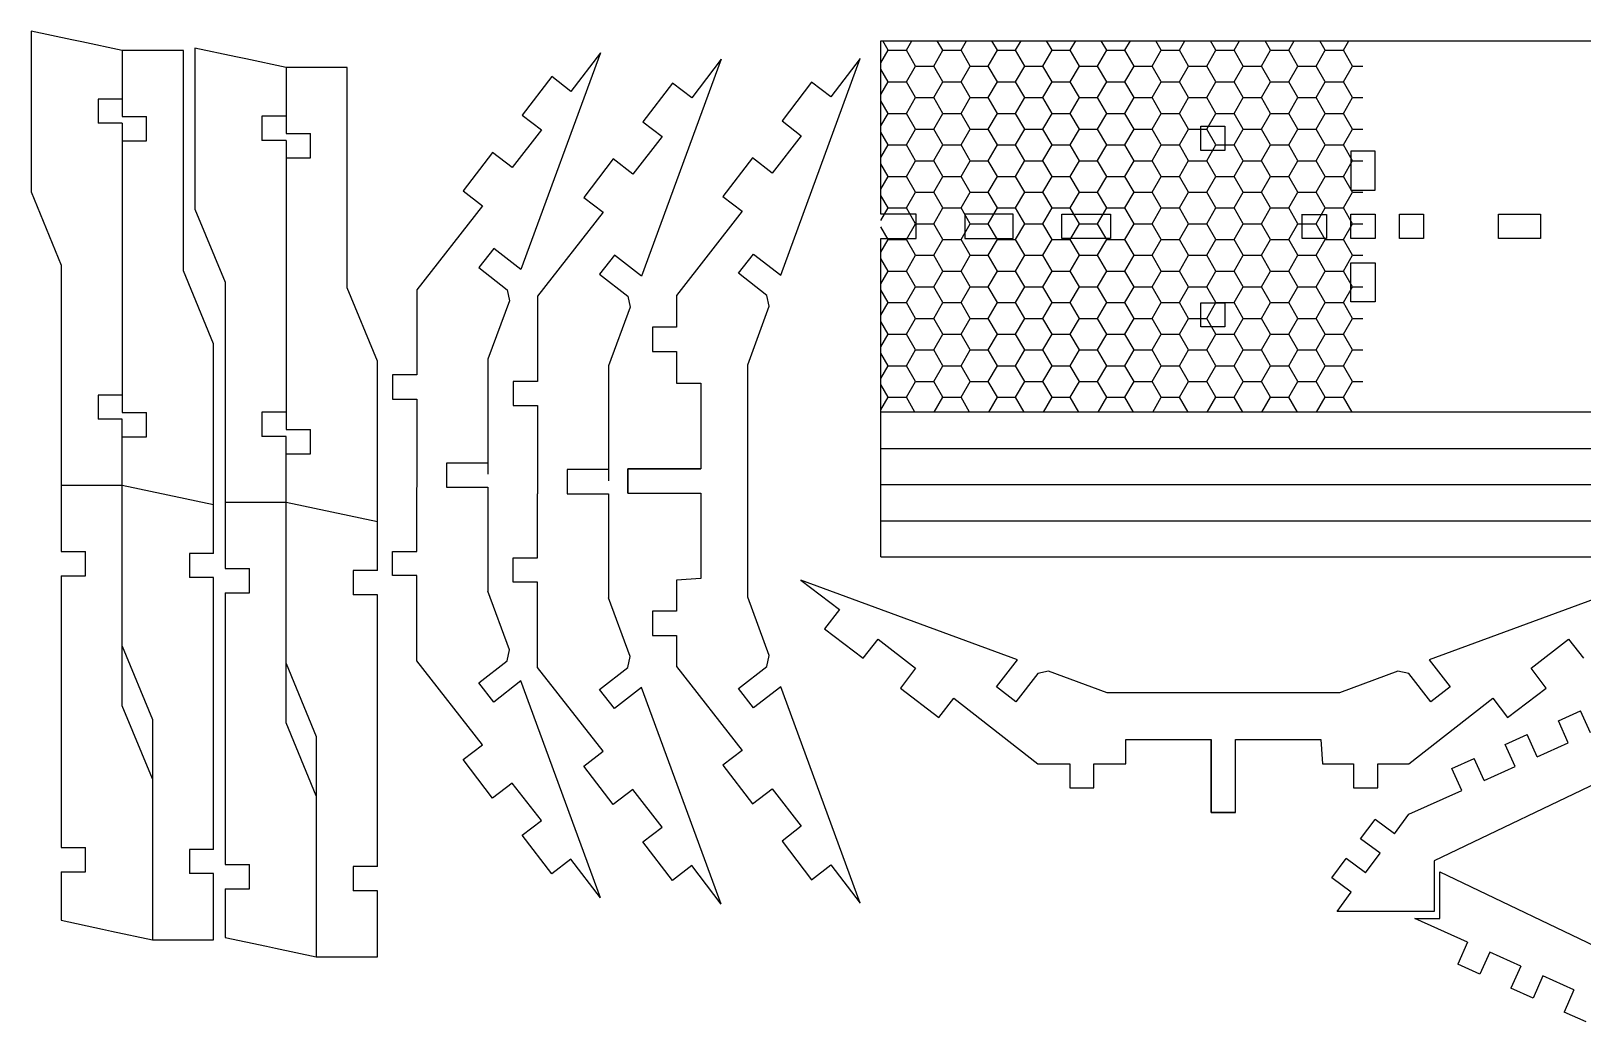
# Model space of a CAD drawing. Extents: x 1284 to 1877, y 636 to 986.
# Drawn here: x 1287.2 to 1490.1, y 641.9 to 771.4 of the extents above; entities that cross this region are included whole.
import ezdxf

# ---------------------------------------------------------------- set-up
doc = ezdxf.new("R2010")
doc.units = 0
doc.layers.get('0').update_dxf_attribs({"linetype": 'CONTINUOUS'})
doc.layers.add('PATTERN', color=4, linetype='CONTINUOUS')

msp = doc.modelspace()

# ---------------------------------------------------------------- hatches: boundary and pattern name
at = {"layer": 'PATTERN'}
h = msp.add_hatch(dxfattribs=at)
h.set_pattern_fill('HONEY', color=256, scale=0.75, style=0)
h.set_pattern_definition([(0, (-550.9619, -138.4798), (3.571875, 2.0622225), [2.38125, -4.7625]), (120, (-550.9619, -138.4798), (-3.5718746, 2.0622232), [2.38125, -4.7625]), (60, (-550.9619, -138.4798), (4e-07, 4.1244457), [-4.7625, 2.38125])])
edge = h.paths.add_edge_path()
edge.add_line((1398.33, 770.14), (1461.36, 770.14))
edge.add_line((1398.33, 721.58), (1398.33, 770.14))
edge.add_line((1461.36, 721.58), (1398.33, 721.58))
edge.add_line((1461.36, 770.14), (1461.36, 721.58))

# ---------------------------------------------------------------- linework, layer by layer
for p, q in [((1398.33, 747.45), (1398.33, 770.14)), ((1398.33, 770.14), (1499.9, 770.14)), ((1361.67, 768.57), (1351.25, 740.22)), ((1361.67, 768.57), (1357.81, 763.53)), ((1377.46, 767.72), (1367.04, 739.37)), ((1377.46, 767.72), (1373.6, 762.67)), ((1385.23, 739.5), (1395.63, 767.83)), ((1395.63, 767.83), (1391.8, 762.8)), ((1355.29, 765.45), (1351.44, 760.41)), ((1357.81, 763.53), (1355.29, 765.45)), ((1371.08, 764.6), (1367.22, 759.55)), ((1373.6, 762.67), (1371.08, 764.6)), ((1389.27, 764.73), (1385.42, 759.68)), ((1391.8, 762.8), (1389.27, 764.73)), ((1351.44, 760.41), (1353.96, 758.48)), ((1367.22, 759.55), (1369.75, 757.63)), ((1385.42, 759.68), (1387.92, 757.73)), ((1440.16, 758.98), (1443.29, 758.98)), ((1440.16, 755.81), (1440.16, 758.98)), ((1443.29, 758.98), (1443.29, 755.81)), ((1353.96, 758.48), (1350.12, 753.57)), ((1369.75, 757.63), (1365.91, 752.72)), ((1387.92, 757.73), (1384.11, 752.85)), ((1347.55, 755.54), (1343.69, 750.5)), ((1350.12, 753.57), (1347.55, 755.54)), ((1443.29, 755.81), (1440.16, 755.81)), ((1459.78, 755.7), (1459.78, 750.62)), ((1462.95, 755.7), (1459.78, 755.7)), ((1462.95, 750.62), (1462.95, 755.7)), ((1363.33, 754.69), (1359.48, 749.64)), ((1365.91, 752.72), (1363.33, 754.69)), ((1381.53, 754.82), (1377.67, 749.78)), ((1384.11, 752.85), (1381.53, 754.82)), ((1343.69, 750.5), (1346.22, 748.57)), ((1359.48, 749.64), (1362, 747.72)), ((1377.67, 749.78), (1380.2, 747.85)), ((1459.78, 750.62), (1462.95, 750.62)), ((1346.22, 748.57), (1337.64, 737.6)), ((1362, 747.72), (1353.43, 736.74)), ((1380.2, 747.85), (1371.6, 736.85)), ((1402.95, 747.45), (1398.33, 747.45)), ((1402.95, 744.27), (1402.95, 747.45)), ((1409.3, 747.45), (1409.3, 744.27)), ((1415.65, 747.45), (1409.3, 747.45)), ((1415.65, 744.27), (1415.65, 747.45)), ((1422, 747.45), (1428.35, 747.45)), ((1422, 744.27), (1422, 747.45)), ((1428.35, 747.45), (1428.35, 744.27)), ((1453.43, 744.27), (1453.43, 747.45)), ((1453.43, 747.44), (1456.6, 747.44)), ((1456.6, 747.44), (1456.6, 744.27)), ((1459.78, 744.27), (1459.78, 747.45)), ((1459.78, 747.45), (1462.95, 747.45)), ((1462.95, 747.45), (1462.95, 744.27)), ((1466.13, 747.45), (1469.3, 747.45)), ((1466.13, 744.27), (1466.13, 747.45)), ((1469.3, 747.45), (1469.3, 744.27)), ((1479.09, 747.45), (1484.59, 747.45)), ((1479.09, 744.27), (1479.09, 747.45)), ((1484.59, 747.45), (1484.59, 744.27)), ((1347.71, 742.98), (1345.76, 740.48)), ((1351.25, 740.22), (1347.71, 742.98)), ((1398.33, 721.58), (1398.33, 744.27)), ((1398.33, 744.27), (1402.95, 744.27)), ((1409.3, 744.27), (1415.65, 744.27)), ((1428.35, 744.27), (1422, 744.27)), ((1456.6, 744.27), (1453.43, 744.27)), ((1462.95, 744.27), (1459.78, 744.27)), ((1469.3, 744.27), (1466.13, 744.27)), ((1484.59, 744.27), (1479.09, 744.27)), ((1363.5, 742.13), (1361.55, 739.63)), ((1367.04, 739.37), (1363.5, 742.13)), ((1379.72, 739.74), (1381.68, 742.24)), ((1381.68, 742.24), (1385.23, 739.5)), ((1459.78, 741.1), (1462.95, 741.1)), ((1459.78, 736.02), (1459.78, 741.1)), ((1462.95, 741.1), (1462.95, 736.02)), ((1345.76, 740.48), (1349.45, 737.6)), ((1361.55, 739.63), (1365.24, 736.74)), ((1383.41, 736.85), (1379.72, 739.74)), ((1337.64, 737.6), (1337.64, 726.47)), ((1349.45, 737.6), (1349.75, 736.16)), ((1353.43, 736.74), (1353.43, 725.61)), ((1365.24, 736.74), (1365.54, 735.3)), ((1371.6, 736.85), (1371.6, 732.69)), ((1383.74, 735.44), (1383.41, 736.85)), ((1349.75, 736.16), (1346.94, 728.5)), ((1365.54, 735.3), (1362.73, 727.65)), ((1380.92, 727.78), (1383.74, 735.44)), ((1440.16, 735.9), (1443.29, 735.9)), ((1440.16, 732.73), (1440.16, 735.9)), ((1443.29, 735.9), (1443.29, 732.73)), ((1462.95, 736.02), (1459.78, 736.02)), ((1371.6, 732.69), (1368.47, 732.69)), ((1368.47, 732.69), (1368.47, 729.52)), ((1443.29, 732.73), (1440.16, 732.73)), ((1368.47, 729.52), (1371.6, 729.52)), ((1371.6, 729.52), (1371.6, 725.36)), ((1346.94, 728.5), (1346.94, 713.46)), ((1362.73, 727.65), (1362.73, 712.61)), ((1380.92, 697.41), (1380.92, 727.78)), ((1337.64, 726.47), (1334.46, 726.47)), ((1334.46, 726.47), (1334.46, 723.29)), ((1353.43, 725.61), (1350.25, 725.61)), ((1350.25, 725.61), (1350.25, 722.44)), ((1371.6, 725.36), (1374.78, 725.36)), ((1374.78, 725.36), (1374.78, 714.18)), ((1334.46, 723.29), (1337.64, 723.29)), ((1337.64, 723.29), (1337.64, 714.93)), ((1350.25, 722.44), (1353.43, 722.44)), ((1353.43, 722.44), (1353.43, 714.08)), ((1398.33, 716.85), (1398.33, 721.58)), ((1499.89, 721.58), (1398.33, 721.58)), ((1398.33, 716.85), (1645.92, 716.84)), ((1398.33, 712.12), (1398.33, 716.85)), ((1337.64, 714.93), (1337.64, 711.76)), ((1346.94, 714.93), (1341.55, 714.92)), ((1341.55, 714.92), (1341.55, 711.76)), ((1353.43, 714.08), (1353.43, 710.9)), ((1362.73, 714.08), (1357.33, 714.07)), ((1357.33, 714.07), (1357.33, 710.9)), ((1365.25, 711.01), (1365.25, 714.18)), ((1365.25, 714.18), (1374.78, 714.18)), ((1374.78, 714.18), (1365.25, 714.18)), ((1365.25, 714.18), (1365.25, 711.01)), ((1337.64, 703.38), (1337.64, 711.75)), ((1341.55, 711.76), (1346.94, 711.76)), ((1346.94, 711.76), (1346.94, 698.17)), ((1353.43, 702.53), (1353.43, 710.89)), ((1357.33, 710.9), (1362.73, 710.9)), ((1362.73, 710.9), (1362.73, 697.32)), ((1365.25, 711.01), (1374.78, 711.01)), ((1365.25, 711.01), (1374.78, 711.01)), ((1374.78, 711.01), (1374.78, 699.83)), ((1398.33, 712.12), (1645.92, 712.11)), ((1398.33, 707.39), (1398.33, 712.12)), ((1398.33, 707.39), (1645.92, 707.38)), ((1398.33, 702.66), (1398.33, 707.39)), ((1334.46, 703.38), (1337.64, 703.38)), ((1334.46, 700.21), (1334.46, 703.38)), ((1350.25, 702.53), (1353.43, 702.53)), ((1350.25, 699.35), (1350.25, 702.53)), ((1398.33, 702.66), (1645.92, 702.66)), ((1337.64, 700.21), (1334.46, 700.21)), ((1337.64, 689.08), (1337.64, 700.21)), ((1349.75, 690.52), (1346.94, 698.17)), ((1353.43, 699.36), (1350.25, 699.35)), ((1353.43, 688.22), (1353.43, 699.36)), ((1374.78, 699.83), (1371.6, 699.64)), ((1371.6, 699.64), (1371.6, 695.58)), ((1387.88, 699.62), (1392.91, 695.78)), ((1416.21, 689.22), (1387.88, 699.62)), ((1498.34, 699.62), (1470.02, 689.22)), ((1365.54, 689.66), (1362.73, 697.32)), ((1383.74, 689.76), (1380.92, 697.41)), ((1371.6, 695.58), (1368.47, 695.58)), ((1368.47, 695.58), (1368.47, 692.4)), ((1392.91, 695.78), (1390.98, 693.26)), ((1368.47, 692.4), (1371.6, 692.4)), ((1371.6, 692.4), (1371.62, 688.32)), ((1390.98, 693.26), (1396.02, 689.41)), ((1349.45, 689.08), (1349.75, 690.52)), ((1396.02, 689.41), (1397.97, 691.91)), ((1397.97, 691.91), (1402.86, 688.1)), ((1483.37, 688.1), (1488.25, 691.91)), ((1488.25, 691.91), (1490.2, 689.41)), ((1346.22, 678.11), (1337.64, 689.08)), ((1345.76, 686.19), (1349.45, 689.08)), ((1362, 677.25), (1353.43, 688.22)), ((1361.55, 685.34), (1365.24, 688.22)), ((1365.24, 688.22), (1365.54, 689.66)), ((1371.62, 688.32), (1380.2, 677.35)), ((1379.72, 685.46), (1383.41, 688.34)), ((1383.41, 688.34), (1383.74, 689.76)), ((1402.86, 688.1), (1400.89, 685.52)), ((1413.47, 685.67), (1416.21, 689.22)), ((1470.02, 689.22), (1472.76, 685.67)), ((1485.34, 685.52), (1483.37, 688.1)), ((1347.71, 683.69), (1345.76, 686.19)), ((1351.25, 686.45), (1347.71, 683.69)), ((1361.67, 658.1), (1351.25, 686.45)), ((1418.86, 687.4), (1415.97, 683.71)), ((1420.27, 687.73), (1418.86, 687.4)), ((1427.93, 684.91), (1420.27, 687.73)), ((1465.95, 687.73), (1458.3, 684.91)), ((1467.37, 687.4), (1465.95, 687.73)), ((1470.25, 683.71), (1467.37, 687.4)), ((1363.5, 682.84), (1361.55, 685.34)), ((1367.04, 685.6), (1363.5, 682.84)), ((1377.46, 657.25), (1367.04, 685.6)), ((1381.68, 682.95), (1379.72, 685.46)), ((1385.23, 685.69), (1381.68, 682.95)), ((1395.63, 657.37), (1385.23, 685.69)), ((1400.89, 685.52), (1405.93, 681.66)), ((1405.93, 681.66), (1407.86, 684.19)), ((1407.86, 684.19), (1418.86, 675.59)), ((1415.97, 683.71), (1413.47, 685.67)), ((1458.3, 684.91), (1427.93, 684.91)), ((1467.39, 675.61), (1478.36, 684.19)), ((1472.76, 685.67), (1470.25, 683.71)), ((1478.36, 684.19), (1480.29, 681.66)), ((1480.29, 681.66), (1485.34, 685.52)), ((1343.69, 676.18), (1346.22, 678.11)), ((1430.35, 675.59), (1430.35, 678.77)), ((1430.35, 678.77), (1441.53, 678.77)), ((1441.53, 669.24), (1441.53, 678.77)), ((1441.53, 678.77), (1441.53, 669.24)), ((1444.7, 669.24), (1444.7, 678.77)), ((1444.7, 669.24), (1444.7, 678.77)), ((1444.7, 678.77), (1455.88, 678.77)), ((1455.88, 678.77), (1456.07, 675.59)), ((1347.55, 671.13), (1343.69, 676.18)), ((1359.48, 675.32), (1362, 677.25)), ((1380.2, 677.35), (1377.67, 675.42)), ((1363.33, 670.28), (1359.48, 675.32)), ((1377.67, 675.42), (1381.53, 670.37)), ((1418.86, 675.59), (1423.02, 675.59)), ((1423.02, 675.59), (1423.02, 672.46)), ((1426.19, 672.46), (1426.19, 675.59)), ((1426.19, 675.59), (1430.35, 675.59)), ((1456.07, 675.59), (1460.13, 675.59)), ((1460.13, 675.59), (1460.13, 672.46)), ((1463.31, 675.59), (1467.39, 675.61)), ((1463.31, 672.46), (1463.31, 675.59)), ((1350.12, 673.1), (1347.55, 671.13)), ((1353.96, 668.2), (1350.12, 673.1)), ((1365.91, 672.25), (1363.33, 670.28)), ((1369.75, 667.34), (1365.91, 672.25)), ((1381.53, 670.37), (1384.11, 672.34)), ((1384.11, 672.34), (1387.92, 667.46)), ((1423.02, 672.46), (1426.19, 672.46)), ((1460.13, 672.46), (1463.31, 672.46)), ((1351.44, 666.27), (1353.96, 668.2)), ((1444.7, 669.24), (1441.53, 669.24)), ((1441.53, 669.24), (1444.7, 669.24)), ((1355.29, 661.22), (1351.44, 666.27)), ((1367.22, 665.42), (1369.75, 667.34)), ((1387.92, 667.46), (1385.42, 665.51)), ((1371.08, 660.37), (1367.22, 665.42)), ((1385.42, 665.51), (1389.27, 660.46)), ((1357.81, 663.15), (1355.29, 661.22)), ((1361.67, 658.1), (1357.81, 663.15)), ((1373.6, 662.3), (1371.08, 660.37)), ((1377.46, 657.25), (1373.6, 662.3)), ((1389.27, 660.46), (1391.8, 662.39)), ((1391.8, 662.39), (1395.63, 657.37))]:
    msp.add_line(p, q)
at = {"color": 7}
for points in [[(1307.13, 768.87), (1303.94, 768.87), (1302.55, 768.87), (1299.14, 768.87), (1293.85, 770), (1292.55, 770.28), (1287.2, 771.41)], [(1287.2, 771.41), (1287.2, 766.09), (1287.2, 764.92), (1287.2, 750.38)], [(1328.56, 766.63), (1325.36, 766.63), (1323.98, 766.63), (1320.56, 766.63), (1315.27, 767.76), (1313.97, 768.04), (1308.63, 769.17)], [(1308.63, 769.17), (1308.63, 763.85), (1308.63, 762.68), (1308.63, 748.14)], [(1299.14, 768.87), (1299.14, 760.24)], [(1307.13, 740.06), (1307.13, 762.15), (1307.13, 763.42), (1307.13, 768.87)], [(1320.56, 766.63), (1320.56, 758)], [(1328.56, 737.82), (1328.56, 759.91), (1328.56, 761.18), (1328.56, 766.63)], [(1299.14, 762.52), (1295.97, 762.52)], [(1295.97, 762.52), (1295.97, 759.35)], [(1299.14, 759.35), (1295.97, 759.35)], [(1299.14, 760.24), (1302.32, 760.24)], [(1299.14, 759.35), (1299.14, 721.54)], [(1302.32, 757.06), (1302.32, 760.24)], [(1320.56, 760.28), (1317.39, 760.28)], [(1317.39, 760.28), (1317.39, 757.11)], [(1299.14, 757.06), (1302.32, 757.06)], [(1320.56, 757.11), (1317.39, 757.11)], [(1320.56, 758), (1323.74, 758)], [(1320.56, 757.11), (1320.56, 719.3)], [(1323.74, 754.82), (1323.74, 758)], [(1320.56, 754.82), (1323.74, 754.82)], [(1287.2, 750.38), (1291.15, 740.82)], [(1308.63, 748.14), (1312.57, 738.58)], [(1291.15, 740.82), (1291.15, 715.8), (1291.15, 714.63), (1291.15, 707.49), (1291.15, 706.53), (1291.15, 703.38)], [(1311.08, 730.51), (1307.13, 740.06)], [(1312.57, 738.58), (1312.57, 713.56), (1312.57, 712.39), (1312.57, 705.25), (1312.57, 704.29), (1312.57, 701.13)], [(1332.5, 728.27), (1328.56, 737.82)], [(1311.08, 703.12), (1311.08, 704.88), (1311.08, 706.1), (1311.08, 715.69), (1311.08, 716.76), (1311.08, 730.51)], [(1332.5, 700.88), (1332.5, 702.64), (1332.5, 703.86), (1332.5, 713.45), (1332.5, 714.52), (1332.5, 728.27)], [(1299.14, 723.82), (1295.97, 723.82)], [(1295.97, 723.82), (1295.97, 720.65)], [(1299.14, 720.65), (1295.97, 720.65)], [(1299.14, 721.54), (1302.32, 721.54)], [(1299.14, 683.2), (1299.14, 720.65)], [(1302.32, 718.36), (1302.32, 721.54)], [(1320.56, 721.58), (1317.39, 721.58)], [(1317.39, 721.58), (1317.39, 718.41)], [(1320.56, 718.41), (1317.39, 718.41)], [(1320.56, 719.3), (1323.74, 719.3)], [(1320.56, 680.96), (1320.56, 718.41)], [(1323.74, 716.12), (1323.74, 719.3)], [(1299.14, 718.36), (1302.32, 718.36)], [(1320.56, 716.12), (1323.74, 716.12)], [(1299.14, 712.01), (1291.15, 712.01)], [(1311.08, 709.47), (1299.14, 712.01)], [(1320.56, 709.77), (1312.57, 709.77)], [(1332.5, 707.23), (1320.56, 709.77)], [(1291.15, 703.38), (1294.32, 703.38)], [(1294.32, 700.2), (1294.32, 703.38)], [(1311.08, 703.12), (1307.91, 703.12)], [(1307.91, 703.12), (1307.91, 699.95)], [(1291.15, 700.2), (1294.32, 700.2)], [(1291.15, 700.2), (1291.15, 664.68)], [(1312.57, 701.13), (1315.75, 701.13)], [(1315.75, 697.96), (1315.75, 701.13)], [(1332.5, 700.88), (1329.33, 700.88)], [(1329.33, 700.88), (1329.33, 697.71)], [(1311.08, 699.95), (1307.91, 699.95)], [(1311.08, 664.42), (1311.08, 699.95)], [(1312.57, 697.96), (1315.75, 697.96)], [(1312.57, 697.96), (1312.57, 662.43)], [(1332.5, 697.71), (1329.33, 697.71)], [(1332.5, 662.18), (1332.5, 697.71)], [(1299.14, 690.98), (1303.09, 681.42)], [(1320.56, 688.73), (1324.51, 679.18)], [(1303.09, 673.65), (1299.14, 683.2)], [(1486.92, 681.25), (1489.81, 682.55)], [(1491.11, 679.65), (1489.81, 682.55)], [(1303.09, 681.42), (1303.09, 652.61)], [(1324.51, 671.41), (1320.56, 680.96)], [(1488.22, 678.35), (1486.92, 681.25)], [(1324.51, 679.18), (1324.51, 650.37)], [(1479.96, 678.13), (1482.86, 679.43)], [(1481.26, 675.24), (1479.96, 678.13)], [(1484.16, 676.53), (1482.86, 679.43)], [(1484.16, 676.53), (1488.22, 678.35)], [(1473.01, 675.01), (1475.91, 676.31)], [(1477.21, 673.42), (1475.91, 676.31)], [(1494.01, 674.09), (1470.69, 662.92)], [(1474.31, 672.12), (1473.01, 675.01)], [(1477.21, 673.42), (1481.26, 675.24)], [(1467.39, 669.01), (1474.31, 672.12)], [(1461.06, 665.8), (1462.95, 668.35)], [(1465.5, 666.46), (1462.95, 668.35)], [(1465.5, 666.46), (1467.39, 669.01)], [(1463.61, 663.91), (1461.06, 665.8)], [(1291.15, 664.68), (1294.32, 664.68)], [(1294.32, 661.5), (1294.32, 664.68)], [(1307.91, 664.42), (1307.91, 661.25)], [(1311.08, 664.42), (1307.91, 664.42)], [(1461.72, 661.36), (1463.61, 663.91)], [(1312.57, 662.43), (1315.75, 662.43)], [(1315.75, 659.26), (1315.75, 662.43)], [(1329.33, 662.18), (1329.33, 659.01)], [(1332.5, 662.18), (1329.33, 662.18)], [(1457.28, 660.69), (1459.17, 663.25)], [(1461.72, 661.36), (1459.17, 663.25)], [(1470.69, 662.92), (1470.69, 656.31)], [(1291.15, 661.5), (1291.15, 658.58), (1291.15, 657.62), (1291.15, 655.15)], [(1291.15, 661.5), (1294.32, 661.5)], [(1311.08, 661.25), (1307.91, 661.25)], [(1311.08, 652.61), (1311.08, 656.51), (1311.08, 657.25), (1311.08, 661.25)], [(1459.84, 658.81), (1457.28, 660.69)], [(1471.44, 655.4), (1471.44, 658.44), (1471.44, 659.45), (1471.44, 661.49)], [(1471.44, 661.49), (1494.76, 650.32)], [(1312.57, 659.26), (1312.57, 656.34), (1312.57, 655.38), (1312.57, 652.91)], [(1312.57, 659.26), (1315.75, 659.26)], [(1332.5, 659.01), (1329.33, 659.01)], [(1332.5, 650.37), (1332.5, 654.27), (1332.5, 655.01), (1332.5, 659.01)], [(1457.99, 656.31), (1459.84, 658.81)], [(1470.69, 656.31), (1465.55, 656.31), (1464.42, 656.31), (1457.99, 656.31)], [(1291.15, 655.15), (1296.56, 654), (1297.73, 653.75), (1303.09, 652.61), (1306.78, 652.61), (1307.83, 652.61), (1311.08, 652.61)], [(1475.06, 652.29), (1468.14, 655.4)], [(1468.14, 655.4), (1471.44, 655.4)], [(1312.57, 652.91), (1317.98, 651.76), (1319.15, 651.51), (1324.51, 650.37), (1328.2, 650.37), (1329.26, 650.37), (1332.5, 650.37)], [(1475.06, 652.29), (1473.76, 649.4)], [(1476.66, 648.1), (1473.76, 649.4)], [(1477.95, 650.99), (1476.66, 648.1)], [(1482.01, 649.17), (1477.95, 650.99)], [(1482.01, 649.17), (1480.71, 646.28)], [(1484.91, 647.88), (1483.61, 644.98)], [(1488.96, 646.06), (1484.91, 647.88)], [(1483.61, 644.98), (1480.71, 646.28)], [(1488.96, 646.06), (1487.66, 643.16)], [(1490.56, 641.86), (1487.66, 643.16)]]:
    msp.add_lwpolyline(points, dxfattribs=at)

doc.saveas('drawing.dxf')
